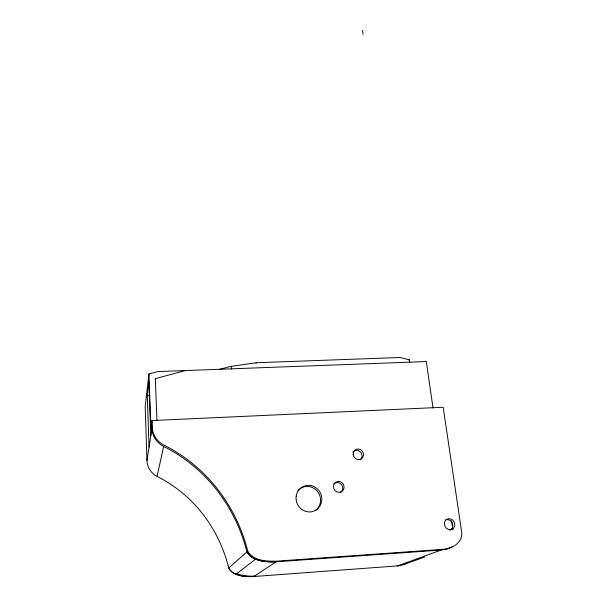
<?xml version="1.0" encoding="UTF-8"?>
<svg xmlns="http://www.w3.org/2000/svg" width="607" height="607" viewBox="0 0 607 607"><rect width="100%" height="100%" fill="white"/><g stroke="black" fill="none" stroke-linecap="round" stroke-linejoin="round"><path stroke-width="0.91" d="M433.026 408.094L426.319 361.544L157.873 371.583L148.95 373.912L145.187 406.584L146.977 460.546A18.832 18.589 -35.9 0 0 157.076 476.374A155.233 144.011 -61.2 0 1 228.725 567.993C233.452 576.582 245.22 576.787 253.87 576.513L398.905 565.792L402.198 565.079L424.634 557.036M149.049 447.101L147.289 395.726L148.935 381.849L150.817 435.606M155.324 378.647L185.378 370.551M151.94 420.56L152.167 426.842A21.761 21.404 -7.4 0 0 163.936 445.068A182.039 169.156 -59.7 0 1 247.785 551.171C253.362 561.134 267.034 561.414 277.141 561.118L443.209 549.312C452.185 549.016 462.982 542.317 461.692 532.202L443.193 407.251L151.94 420.56L150.847 427.882L148.95 373.912M146.977 460.546L151.94 428.307L151.72 422.055L152.122 422.04M157.076 476.374L163.64 446.433A21.632 21.283 -8.3 0 1 151.94 428.307M256.086 363.252L256.321 362.743L400.059 357.493L409.384 359.845L409.755 362.546M408.997 360.247L409.384 359.845M163.64 446.433A180.863 168.056 -59.8 0 1 246.95 551.9L228.725 567.993L229.962 570.163L232.162 572.204L236.04 574.283L255.471 559.176L262.649 561.172L270.745 561.938A63.818 61.656 69.5 0 0 276.124 561.794L441.213 550.033L446.828 549.024L452.177 546.679M406.895 563.023L403.822 564.525M397.282 565.974L441.213 550.033M219.294 369.42L230.19 366.537L256.321 362.743M147.289 395.726L149.815 395.62M236.7 573.774L242.921 575.497L249.955 576.149A55.768 53.932 80.1 0 0 254.629 576.013M236.04 574.283L242.231 575.997L249.227 576.642A55.487 53.651 80.5 0 0 253.87 576.506L276.124 561.794C266.086 562.09 252.489 561.809 246.95 551.9L249.803 555.853L255.471 559.176M451.585 520.616L452.951 530.017M362.538 30.35L363.092 34.402M231.305 366.378L231.487 369.17M155.354 378.442L156.94 420.56M445.872 519.721A5.63 5.053 61.7 0 1 452.382 523.469A5.63 5.053 61.7 0 1 449.749 530.252M352.849 452.04A5.402 5.053 54.4 0 1 360.512 452.04A5.402 5.053 54.4 0 1 360.217 459.856M333.683 483.916A5.516 5.197 61 0 1 341.498 484.712A5.516 5.197 61 0 1 340.337 492.618M297.9 490.828A13.346 12.709 65.4 0 1 316.884 490.744A13.346 12.709 65.4 0 1 315.799 510.275M444.37 523.735A5.66 5.084 61.5 0 0 452.23 529.205A5.66 5.084 61.5 0 0 452.162 519.645A5.66 5.084 61.5 0 0 444.37 523.735M353.153 454.355A5.44 5.084 54.2 0 0 361.264 458.9A5.44 5.084 54.2 0 0 360.619 449.688A5.44 5.084 54.2 0 0 353.153 454.355M333.471 486.366A5.546 5.228 60.7 0 0 341.248 491.807A5.546 5.228 60.7 0 0 341.589 482.368A5.546 5.228 60.7 0 0 333.471 486.366M296.17 496.223A13.422 12.777 65.1 0 0 313.69 511.185A13.422 12.777 65.1 0 0 316.93 488.514A13.422 12.777 65.1 0 0 296.17 496.223"/></g></svg>
